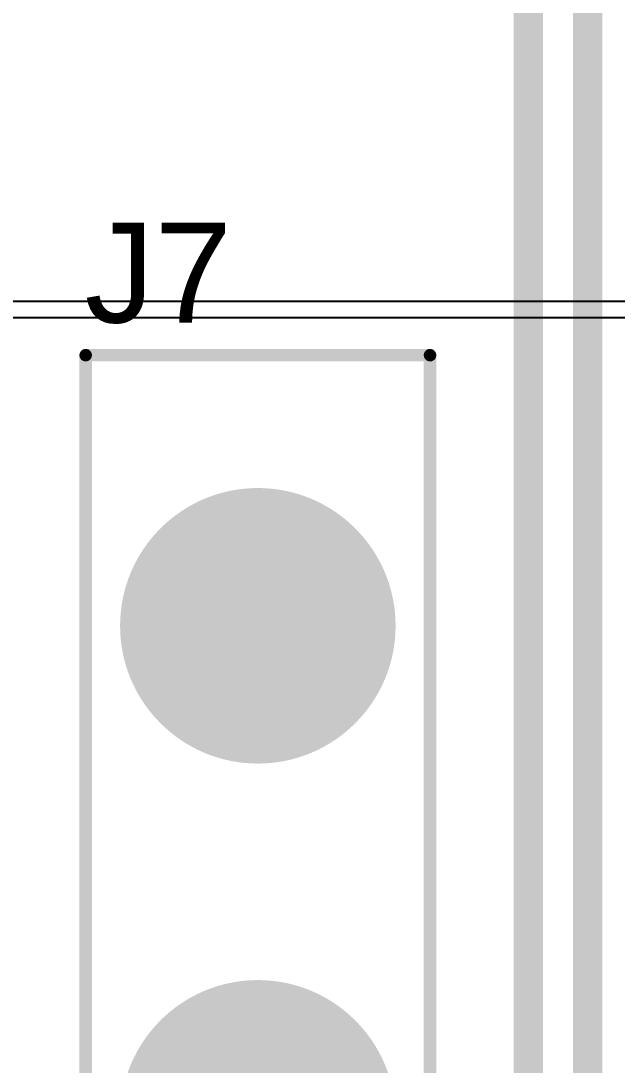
# Model space of a CAD drawing. Header units: millimetres. Extents: x -0.52 to 3.79, y -0.54 to 3.26.
# Drawn here: x 2.4172 to 2.6558, y 1.5369 to 1.9547 of the extents above; entities that cross this region are included whole.
import ezdxf

# ---------------------------------------------------------------- set-up
doc = ezdxf.new("R2010")
doc.units = ezdxf.units.MM
doc.header["$MEASUREMENT"] = 0
for name, color, linetype in [('BottomLayer', 5, 'Continuous'), ('BottomSolder', 6, 'Continuous'), ('MultiLayer', 9, 'Continuous'), ('PadHoleLayer', 156, 'Continuous'), ('TopLayer', 1, 'Continuous'), ('TopOverlay', 2, 'Continuous'), ('TopSolder', 216, 'Continuous')]:
    doc.layers.add(name, color=color, linetype=linetype)
doc.styles.add('Arial', font='', dxfattribs={"height": 0.2})
doc.styles.get('Arial').set_extended_font_data('Arial')

# ---------------------------------------------------------------- blocks, each defined once
blk = doc.blocks.new('C_____T________B__1')
at = {"layer": 'BottomLayer'}
h = blk.add_hatch(color=5, dxfattribs=at)
edge = h.paths.add_edge_path()
edge.add_arc((0.19685, 0), 0.05512, 0, 360)
h = blk.add_hatch(color=5, dxfattribs=at)
edge = h.paths.add_edge_path()
edge.add_arc((0.3937, 0), 0.05512, 0, 360)
at = {"layer": 'BottomSolder'}
h = blk.add_hatch(color=6, dxfattribs=at)
edge = h.paths.add_edge_path()
edge.add_arc((0.19685, 0), 0.0315, 0, 360)
h = blk.add_hatch(color=6, dxfattribs=at)
edge = h.paths.add_edge_path()
edge.add_arc((0.3937, 0), 0.0315, 0, 360)
at = {"layer": 'MultiLayer'}
h = blk.add_hatch(color=9, dxfattribs=at)
edge = h.paths.add_edge_path()
edge.add_arc((0.19685, 0), 0.05512, 0, 360)
h = blk.add_hatch(color=9, dxfattribs=at)
edge = h.paths.add_edge_path()
edge.add_arc((0.3937, 0), 0.05512, 0, 360)
at = {"layer": 'PadHoleLayer'}
h = blk.add_hatch(color=156, dxfattribs=at)
edge = h.paths.add_edge_path()
edge.add_arc((0.19685, 0), 0.0315, 0, 360)
h = blk.add_hatch(color=156, dxfattribs=at)
edge = h.paths.add_edge_path()
edge.add_arc((0.3937, 0), 0.0315, 0, 360)
at = {"layer": 'TopLayer'}
h = blk.add_hatch(color=1, dxfattribs=at)
edge = h.paths.add_edge_path()
edge.add_arc((0.19685, 0), 0.05512, 0, 360)
h = blk.add_hatch(color=1, dxfattribs=at)
edge = h.paths.add_edge_path()
edge.add_arc((0.3937, 0), 0.05512, 0, 360)
at = {"layer": 'TopSolder'}
h = blk.add_hatch(color=216, dxfattribs=at)
edge = h.paths.add_edge_path()
edge.add_arc((0.19685, 0), 0.0315, 0, 360)
h = blk.add_hatch(color=216, dxfattribs=at)
edge = h.paths.add_edge_path()
edge.add_arc((0.3937, 0), 0.0315, 0, 360)
at = {"layer": 'TopOverlay', "const_width": 0.005}
for points in [[(-0.50197, 0.0689), (0.50197, 0.0689)], [(0.50197, 0.0689), (0.50197, -0.0689)], [(-0.50197, -0.0689), (0.50197, -0.0689)]]:
    blk.add_lwpolyline(points, dxfattribs=at)
at = {"layer": 'TopOverlay', "const_width": 0.0025}
for points in [[(0.50072, 0.0689, 1), (0.50322, 0.0689, 1)], [(0.50072, 0.0689, 1), (0.50322, 0.0689, 1)], [(0.50072, -0.0689, 1), (0.50322, -0.0689, 1)], [(0.50072, -0.0689, 1), (0.50322, -0.0689, 1)]]:
    blk.add_lwpolyline(points, format="xyb", close=True, dxfattribs=at)

msp = doc.modelspace()

# ---------------------------------------------------------------- linework, layer by layer
at = {"layer": 'BottomLayer'}
for p, q in [((2.75415, 1.84249), (1.52018, 1.84249)), ((0.928, 1.836), (2.75415, 1.836))]:
    msp.add_line(p, q, dxfattribs=at)
at = {"layer": 'TopLayer'}
msp.add_line((0.928, 1.836), (2.75415, 1.836), dxfattribs=at)
at = {"layer": 'TopLayer', "const_width": 0.01181}
for points in [[(2.62025, 0.82712), (2.62025, 2.06728)], [(2.644, 0.84077), (2.644, 2.04378)]]:
    msp.add_lwpolyline(points, dxfattribs=at)

# ---------------------------------------------------------------- block references
at = {"rotation": 90}
msp.add_blockref('C_____T________B__1', (2.512, 1.319), dxfattribs=at)

# ---------------------------------------------------------------- texts
at = {"layer": 'TopOverlay', "style": 'Arial'}
msp.add_text('J7', height=0.04, dxfattribs=at).set_placement((2.44268, 1.83401))

doc.saveas('drawing.dxf')
